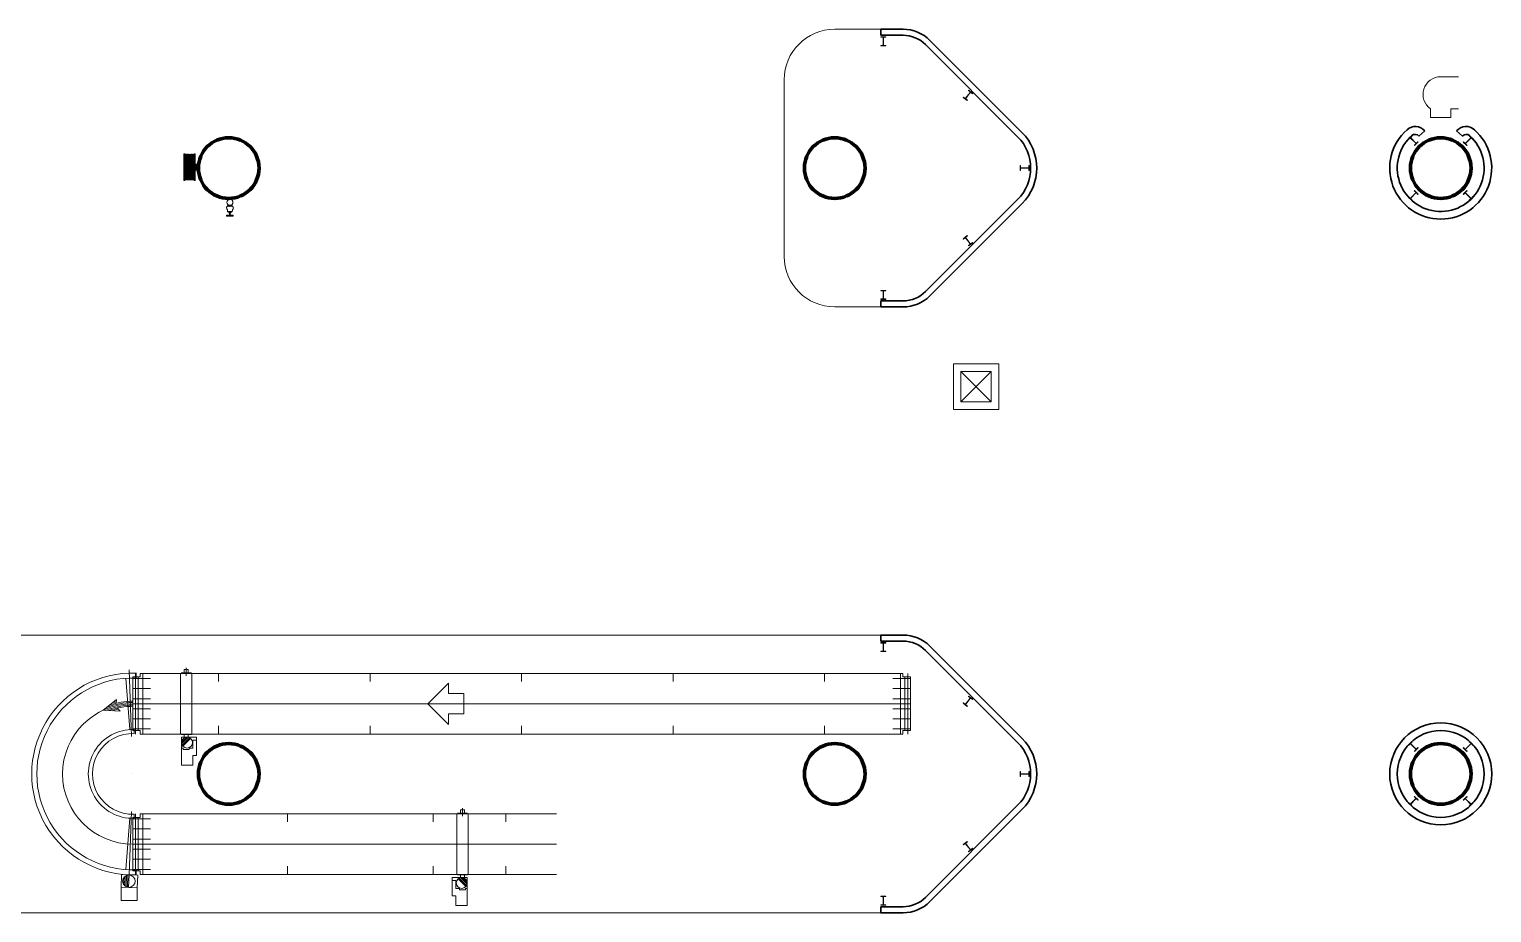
# Model space of a CAD drawing. Header units: metres. Extents: x 1807 to 3745, y 842 to 1968.
# Drawn here: x 3410.05 to 3439.01, y 1329.25 to 1346.75 of the extents above; entities that cross this region are included whole.
import ezdxf

# ---------------------------------------------------------------- set-up
doc = ezdxf.new("R2010")
doc.units = ezdxf.units.M
doc.header["$MEASUREMENT"] = 0
doc.linetypes.add('DGN1', pattern=[7.299439, 0, -7.299439])
doc.layers.add('Level 1', color=7, linetype='Continuous', lineweight=0)

msp = doc.modelspace()

# ---------------------------------------------------------------- linework, layer by layer
at = {"layer": 'Level 1', "color": 7, "linetype": 'Continuous', "lineweight": 0}
for p, q in [((3426, 1346.75), (3427.354, 1346.75)), ((3427.884, 1346.53), (3429.707, 1344.707)), ((3425, 1342.25), (3425, 1345.75)), ((3413.13, 1344.264), (3413.13, 1343.774)), ((3413.149, 1344.264), (3413.149, 1343.774)), ((3413.167, 1344.264), (3413.167, 1343.774)), ((3413.186, 1344.264), (3413.186, 1343.774)), ((3413.204, 1344.264), (3413.204, 1343.774)), ((3413.223, 1344.264), (3413.223, 1343.774)), ((3413.241, 1344.261), (3413.241, 1343.774)), ((3413.241, 1344.261), (3413.241, 1343.774)), ((3413.26, 1344.264), (3413.26, 1343.774)), ((3413.278, 1344.264), (3413.278, 1343.774)), ((3413.297, 1344.264), (3413.297, 1343.774)), ((3413.316, 1344.264), (3413.316, 1343.774)), ((3413.976, 1343.243), (3413.976, 1343.258)), ((3413.985, 1343.261), (3413.985, 1343.277)), ((3414.005, 1343.243), (3414.005, 1343.258)), ((3414.042, 1343.243), (3414.042, 1343.258)), ((3414.062, 1343.277), (3414.062, 1343.261)), ((3414.07, 1343.258), (3414.071, 1343.258)), ((3414.071, 1343.258), (3414.071, 1343.243)), ((3429.707, 1343.293), (3427.884, 1341.47)), ((3414.091, 1343.066), (3413.956, 1343.066)), ((3413.956, 1343.066), (3413.956, 1343.046)), ((3413.956, 1343.046), (3414.091, 1343.046)), ((3414.071, 1343.143), (3413.976, 1343.143)), ((3413.976, 1343.143), (3413.976, 1343.133)), ((3413.976, 1343.133), (3414.071, 1343.133)), ((3414.046, 1343.133), (3414.001, 1343.133)), ((3414.001, 1343.133), (3414.001, 1343.124)), ((3414.016, 1343.101), (3414.012, 1343.101)), ((3414.013, 1343.121), (3414.013, 1343.133)), ((3414.031, 1343.101), (3414.016, 1343.101)), ((3414.016, 1343.101), (3414.016, 1343.066)), ((3414.016, 1343.066), (3414.031, 1343.066)), ((3414.036, 1343.101), (3414.031, 1343.101)), ((3414.031, 1343.066), (3414.031, 1343.101)), ((3414.034, 1343.121), (3414.034, 1343.133)), ((3414.046, 1343.121), (3414.046, 1343.133)), ((3414.071, 1343.133), (3414.071, 1343.143)), ((3414.091, 1343.046), (3414.091, 1343.066)), ((3427.354, 1341.25), (3426, 1341.25)), ((3429.25, 1340.12), (3428.35, 1340.12)), ((3428.35, 1340.12), (3428.35, 1339.22)), ((3429.25, 1339.22), (3429.25, 1340.12)), ((3428.5, 1339.37), (3429.1, 1339.97)), ((3429.1, 1339.37), (3428.5, 1339.97)), ((3428.35, 1339.22), (3429.25, 1339.22)), ((3427.354, 1334.75), (3390.647, 1334.75)), ((3429.707, 1332.707), (3427.884, 1334.53)), ((3412.1, 1333.92), (3412.1, 1332.86)), ((3412.1, 1333.92), (3412.25, 1333.92)), ((3412.17, 1333.999), (3412.17, 1333.899)), ((3412.25, 1333.99), (3412.3, 1333.99)), ((3412.25, 1333.92), (3412.25, 1333.99)), ((3412.3, 1333.99), (3427.3, 1333.99)), ((3413.26, 1334), (3413.06, 1334)), ((3413.12, 1334.07), (3413.12, 1334)), ((3413.2, 1334.07), (3413.12, 1334.07)), ((3413.2, 1334.07), (3413.2, 1334)), ((3413.8, 1333.99), (3413.8, 1333.83)), ((3416.8, 1333.99), (3416.8, 1333.83)), ((3419.8, 1333.99), (3419.8, 1333.83)), ((3422.8, 1333.99), (3422.8, 1333.83)), ((3425.8, 1333.99), (3425.8, 1333.83)), ((3427.35, 1333.99), (3427.3, 1333.99)), ((3427.35, 1333.92), (3427.35, 1333.99)), ((3427.5, 1333.92), (3427.35, 1333.92)), ((3427.5, 1332.86), (3427.5, 1333.92)), ((3412.1, 1333.9), (3412.1, 1332.88)), ((3412.1, 1333.89), (3412.45, 1333.89)), ((3412.1, 1333.69), (3412.45, 1333.69)), ((3418.355, 1333.8), (3417.945, 1333.39)), ((3418.355, 1333.8), (3418.355, 1333.59)), ((3427.5, 1333.89), (3427.15, 1333.89)), ((3427.5, 1333.69), (3427.15, 1333.69)), ((3411.778, 1333.475), (3411.514, 1333.26)), ((3411.778, 1333.475), (3411.771, 1333.402)), ((3412.099, 1333.391), (3412.101, 1333.389)), ((3412.099, 1333.389), (3412.101, 1333.391)), ((3412.099, 1333.391), (3412.101, 1333.389)), ((3412.099, 1333.389), (3412.101, 1333.391)), ((3412.1, 1333.49), (3412.45, 1333.49)), ((3412.1, 1333.34), (3412.1, 1333.44)), ((3412.299, 1333.391), (3412.301, 1333.389)), ((3412.299, 1333.389), (3412.301, 1333.391)), ((3412.299, 1333.389), (3412.301, 1333.391)), ((3412.299, 1333.391), (3412.301, 1333.389)), ((3413.799, 1333.391), (3413.801, 1333.389)), ((3413.799, 1333.389), (3413.801, 1333.391)), ((3413.799, 1333.389), (3413.801, 1333.391)), ((3413.799, 1333.391), (3413.801, 1333.389)), ((3413.899, 1333.391), (3413.901, 1333.389)), ((3413.899, 1333.389), (3413.901, 1333.391)), ((3416.799, 1333.391), (3416.801, 1333.389)), ((3416.799, 1333.389), (3416.801, 1333.391)), ((3416.899, 1333.391), (3416.901, 1333.389)), ((3416.899, 1333.389), (3416.901, 1333.391)), ((3417.946, 1333.391), (3417.944, 1333.389)), ((3417.946, 1333.389), (3417.944, 1333.391)), ((3418.355, 1332.98), (3417.945, 1333.39)), ((3418.301, 1333.391), (3418.299, 1333.389)), ((3418.301, 1333.389), (3418.299, 1333.391)), ((3418.655, 1333.59), (3418.355, 1333.59)), ((3418.655, 1333.59), (3418.655, 1333.19)), ((3419.799, 1333.391), (3419.801, 1333.389)), ((3419.799, 1333.389), (3419.801, 1333.391)), ((3419.899, 1333.391), (3419.901, 1333.389)), ((3419.899, 1333.389), (3419.901, 1333.391)), ((3422.799, 1333.391), (3422.801, 1333.389)), ((3422.799, 1333.389), (3422.801, 1333.391)), ((3422.899, 1333.391), (3422.901, 1333.389)), ((3422.899, 1333.389), (3422.901, 1333.391)), ((3425.799, 1333.391), (3425.801, 1333.389)), ((3425.799, 1333.389), (3425.801, 1333.391)), ((3425.899, 1333.391), (3425.901, 1333.389)), ((3425.899, 1333.389), (3425.901, 1333.391)), ((3427.5, 1333.49), (3427.15, 1333.49)), ((3427.301, 1333.389), (3427.299, 1333.391)), ((3427.301, 1333.391), (3427.299, 1333.389)), ((3427.501, 1333.389), (3427.499, 1333.391)), ((3427.501, 1333.391), (3427.499, 1333.389)), ((3411.85, 1333.245), (3411.514, 1333.26)), ((3411.85, 1333.245), (3411.795, 1333.305)), ((3412.1, 1333.29), (3412.45, 1333.29)), ((3412.1, 1333.09), (3412.45, 1333.09)), ((3418.355, 1333.19), (3418.355, 1332.98)), ((3418.655, 1333.19), (3418.355, 1333.19)), ((3427.5, 1333.29), (3427.15, 1333.29)), ((3427.5, 1333.09), (3427.15, 1333.09)), ((3412.1, 1332.89), (3412.45, 1332.89)), ((3412.1, 1332.86), (3412.25, 1332.86)), ((3412.129, 1332.88), (3412.129, 1332.799)), ((3412.25, 1332.86), (3412.25, 1332.79)), ((3412.25, 1332.79), (3412.3, 1332.79)), ((3412.3, 1332.79), (3427.3, 1332.79)), ((3413.26, 1332.78), (3413.06, 1332.78)), ((3413.12, 1332.78), (3413.12, 1332.73)), ((3413.2, 1332.78), (3413.2, 1332.73)), ((3413.8, 1332.95), (3413.8, 1332.79)), ((3416.8, 1332.95), (3416.8, 1332.79)), ((3419.8, 1332.95), (3419.8, 1332.79)), ((3422.8, 1332.95), (3422.8, 1332.79)), ((3425.8, 1332.95), (3425.8, 1332.79)), ((3427.5, 1332.89), (3427.15, 1332.89)), ((3427.35, 1332.79), (3427.3, 1332.79)), ((3427.5, 1332.86), (3427.35, 1332.86)), ((3427.35, 1332.86), (3427.35, 1332.79)), ((3413.064, 1332.73), (3413.064, 1332.512)), ((3413.064, 1332.73), (3413.364, 1332.73)), ((3413.064, 1332.627), (3413.168, 1332.73)), ((3413.064, 1332.512), (3413.1, 1332.512)), ((3413.067, 1332.594), (3413.2, 1332.727)), ((3413.077, 1332.569), (3413.225, 1332.717)), ((3413.092, 1332.548), (3413.246, 1332.703)), ((3413.1, 1332.512), (3413.1, 1332.482)), ((3413.1, 1332.482), (3413.22, 1332.482)), ((3413.22, 1332.512), (3413.22, 1332.482)), ((3413.22, 1332.512), (3413.292, 1332.512)), ((3413.292, 1332.67), (3413.364, 1332.67)), ((3413.292, 1332.67), (3413.292, 1332.512)), ((3413.364, 1332.73), (3413.364, 1332.67)), ((3412.099, 1332.001), (3412.101, 1331.999)), ((3412.099, 1331.999), (3412.101, 1332.001)), ((3412.1, 1330.08), (3412.1, 1331.14)), ((3412.1, 1331.14), (3412.25, 1331.14)), ((3412.1, 1331.12), (3412.1, 1330.1)), ((3412.1, 1331.11), (3412.45, 1331.11)), ((3412.129, 1331.12), (3412.129, 1331.201)), ((3412.25, 1331.21), (3412.3, 1331.21)), ((3412.25, 1331.14), (3412.25, 1331.21)), ((3420.488, 1331.21), (3412.3, 1331.21)), ((3415.163, 1331.05), (3415.163, 1331.21)), ((3418.047, 1331.05), (3418.047, 1331.21)), ((3418.529, 1331.22), (3418.729, 1331.22)), ((3418.589, 1331.29), (3418.589, 1331.22)), ((3418.589, 1331.29), (3418.669, 1331.29)), ((3418.669, 1331.29), (3418.669, 1331.22)), ((3419.489, 1331.05), (3419.489, 1331.21)), ((3427.884, 1329.47), (3429.707, 1331.293)), ((3412.1, 1330.91), (3412.45, 1330.91)), ((3410.709, 1330.609), (3410.711, 1330.611)), ((3410.711, 1330.609), (3410.709, 1330.611)), ((3412.099, 1330.609), (3412.101, 1330.611)), ((3412.101, 1330.609), (3412.099, 1330.611)), ((3412.099, 1330.609), (3412.101, 1330.611)), ((3412.099, 1330.611), (3412.101, 1330.609)), ((3412.1, 1330.71), (3412.45, 1330.71)), ((3412.1, 1330.51), (3412.45, 1330.51)), ((3412.299, 1330.609), (3412.301, 1330.611)), ((3412.299, 1330.611), (3412.301, 1330.609)), ((3415.162, 1330.609), (3415.164, 1330.611)), ((3415.162, 1330.611), (3415.164, 1330.609)), ((3415.262, 1330.609), (3415.264, 1330.611)), ((3415.262, 1330.611), (3415.264, 1330.609)), ((3417.99, 1330.609), (3417.988, 1330.611)), ((3417.99, 1330.611), (3417.988, 1330.609)), ((3418.046, 1330.609), (3418.048, 1330.611)), ((3418.046, 1330.611), (3418.048, 1330.609)), ((3418.146, 1330.609), (3418.148, 1330.611)), ((3418.146, 1330.611), (3418.148, 1330.609)), ((3419.488, 1330.609), (3419.49, 1330.611)), ((3419.488, 1330.611), (3419.49, 1330.609)), ((3419.49, 1330.609), (3419.488, 1330.611)), ((3419.49, 1330.611), (3419.488, 1330.609)), ((3419.588, 1330.609), (3419.59, 1330.611)), ((3419.588, 1330.611), (3419.59, 1330.609)), ((3412.1, 1330.31), (3412.45, 1330.31)), ((3415.163, 1330.01), (3415.163, 1330.17)), ((3418.047, 1330.01), (3418.047, 1330.17)), ((3419.489, 1330.01), (3419.489, 1330.17)), ((3411.868, 1329.758), (3411.879, 1330.008)), ((3412.199, 1329.994), (3411.879, 1330.008)), ((3411.92, 1329.806), (3411.927, 1329.956)), ((3411.944, 1329.78), (3411.953, 1329.98)), ((3411.968, 1329.764), (3411.978, 1329.993)), ((3411.993, 1329.755), (3412.004, 1330)), ((3412.018, 1329.752), (3412.029, 1330.001)), ((3412.1, 1330.11), (3412.45, 1330.11)), ((3412.1, 1330.08), (3412.25, 1330.08)), ((3412.17, 1330.101), (3412.17, 1330.001)), ((3412.188, 1329.744), (3412.199, 1329.994)), ((3412.25, 1330.08), (3412.25, 1330.01)), ((3412.25, 1330.01), (3412.3, 1330.01)), ((3420.488, 1330.01), (3412.3, 1330.01)), ((3418.725, 1329.95), (3418.425, 1329.95)), ((3418.425, 1329.95), (3418.425, 1329.89)), ((3418.497, 1329.89), (3418.425, 1329.89)), ((3418.497, 1329.89), (3418.497, 1329.732)), ((3418.529, 1330), (3418.729, 1330)), ((3418.697, 1329.768), (3418.543, 1329.922)), ((3418.711, 1329.789), (3418.563, 1329.937)), ((3418.589, 1330), (3418.589, 1329.95)), ((3418.721, 1329.814), (3418.589, 1329.947)), ((3418.725, 1329.847), (3418.621, 1329.95)), ((3418.669, 1330), (3418.669, 1329.95)), ((3418.725, 1329.95), (3418.725, 1329.732)), ((3412.188, 1329.744), (3411.868, 1329.758)), ((3418.569, 1329.732), (3418.497, 1329.732)), ((3418.689, 1329.702), (3418.568, 1329.702)), ((3418.569, 1329.732), (3418.569, 1329.702)), ((3418.725, 1329.732), (3418.689, 1329.732)), ((3418.689, 1329.732), (3418.689, 1329.702)), ((3390.647, 1329.25), (3427.354, 1329.25))]:
    msp.add_line(p, q, dxfattribs=at)
at = {"layer": 'Level 1', "color": 7, "linetype": 'Continuous', "lineweight": 30}
for p, q in [((3427.354, 1346.75), (3426.91, 1346.75)), ((3426.91, 1346.75), (3426.91, 1346.63)), ((3426.91, 1346.63), (3427.354, 1346.63)), ((3427.8, 1346.445), (3429.622, 1344.622)), ((3429.707, 1344.707), (3427.884, 1346.53)), ((3437.687, 1344.738), (3437.569, 1344.634)), ((3437.687, 1344.738), (3437.569, 1344.634)), ((3438.313, 1344.738), (3438.431, 1344.634)), ((3413.34, 1344.07), (3413.34, 1343.968)), ((3413.369, 1344.07), (3413.34, 1344.07)), ((3413.369, 1343.968), (3413.369, 1344.07)), ((3413.34, 1343.968), (3413.369, 1343.968)), ((3429.622, 1343.378), (3427.8, 1341.555)), ((3427.884, 1341.47), (3429.707, 1343.293)), ((3427.354, 1341.37), (3426.91, 1341.37)), ((3426.91, 1341.37), (3426.91, 1341.25)), ((3426.91, 1341.25), (3427.354, 1341.25)), ((3427.354, 1334.75), (3426.91, 1334.75)), ((3426.91, 1334.75), (3426.91, 1334.63)), ((3426.91, 1334.63), (3427.354, 1334.63)), ((3429.707, 1332.707), (3427.884, 1334.53)), ((3427.8, 1334.445), (3429.622, 1332.622)), ((3429.622, 1331.378), (3427.8, 1329.555)), ((3427.884, 1329.47), (3429.707, 1331.293)), ((3427.354, 1329.37), (3426.91, 1329.37)), ((3426.91, 1329.37), (3426.91, 1329.25)), ((3426.91, 1329.25), (3427.354, 1329.25))]:
    msp.add_line(p, q, dxfattribs=at)
at = {"layer": 'Level 1', "color": 7, "linetype": 'Continuous', "lineweight": 13}
for p, q in [((3427.011, 1346.6), (3426.91, 1346.6)), ((3426.91, 1346.6), (3426.91, 1346.592)), ((3426.91, 1346.592), (3426.95, 1346.592)), ((3426.95, 1346.43), (3426.91, 1346.43)), ((3426.91, 1346.43), (3426.91, 1346.422)), ((3426.91, 1346.422), (3427.011, 1346.422)), ((3426.958, 1346.584), (3426.958, 1346.438)), ((3426.963, 1346.438), (3426.963, 1346.584)), ((3426.97, 1346.592), (3427.011, 1346.592)), ((3427.011, 1346.43), (3426.97, 1346.43)), ((3427.011, 1346.592), (3427.011, 1346.6)), ((3427.011, 1346.422), (3427.011, 1346.43)), ((3438, 1345.81), (3438.35, 1345.81)), ((3428.681, 1345.499), (3428.592, 1345.383)), ((3428.596, 1345.38), (3428.685, 1345.496)), ((3428.652, 1345.541), (3428.648, 1345.535)), ((3428.648, 1345.535), (3428.68, 1345.51)), ((3428.733, 1345.479), (3428.652, 1345.541)), ((3428.696, 1345.498), (3428.728, 1345.473)), ((3428.549, 1345.406), (3428.544, 1345.4)), ((3428.544, 1345.4), (3428.625, 1345.338)), ((3428.581, 1345.381), (3428.549, 1345.406)), ((3428.63, 1345.344), (3428.597, 1345.369)), ((3428.625, 1345.338), (3428.63, 1345.344)), ((3428.728, 1345.473), (3428.733, 1345.479)), ((3437.8, 1345), (3437.8, 1345.173)), ((3438.2, 1345), (3437.8, 1345)), ((3438.35, 1345.173), (3438.2, 1345.173)), ((3438.2, 1345.173), (3438.2, 1345)), ((3437.43, 1344.643), (3437.358, 1344.571)), ((3437.407, 1344.609), (3437.435, 1344.638)), ((3437.435, 1344.638), (3437.43, 1344.643)), ((3438.571, 1344.642), (3438.566, 1344.636)), ((3438.566, 1344.636), (3438.595, 1344.607)), ((3438.643, 1344.57), (3438.571, 1344.642)), ((3437.358, 1344.571), (3437.364, 1344.566)), ((3437.364, 1344.566), (3437.393, 1344.595)), ((3437.403, 1344.595), (3437.507, 1344.491)), ((3437.51, 1344.494), (3437.407, 1344.598)), ((3437.507, 1344.48), (3437.478, 1344.451)), ((3437.478, 1344.451), (3437.484, 1344.446)), ((3437.484, 1344.446), (3437.556, 1344.517)), ((3437.55, 1344.523), (3437.521, 1344.494)), ((3437.556, 1344.517), (3437.55, 1344.523)), ((3438.451, 1344.522), (3438.446, 1344.516)), ((3438.446, 1344.516), (3438.517, 1344.444)), ((3438.48, 1344.493), (3438.451, 1344.522)), ((3438.595, 1344.597), (3438.491, 1344.493)), ((3438.494, 1344.49), (3438.598, 1344.593)), ((3438.523, 1344.45), (3438.494, 1344.479)), ((3438.517, 1344.444), (3438.523, 1344.45)), ((3438.609, 1344.593), (3438.637, 1344.565)), ((3438.637, 1344.565), (3438.643, 1344.57)), ((3413.114, 1344.284), (3413.114, 1343.754)), ((3413.129, 1344.284), (3413.114, 1344.284)), ((3413.129, 1343.754), (3413.129, 1344.284)), ((3413.319, 1344.284), (3413.319, 1343.754)), ((3413.333, 1344.284), (3413.319, 1344.284)), ((3413.333, 1343.754), (3413.333, 1344.284)), ((3429.672, 1343.949), (3429.672, 1344.051)), ((3429.672, 1344.051), (3429.68, 1344.051)), ((3429.68, 1344.051), (3429.68, 1344.01)), ((3429.842, 1344.01), (3429.842, 1344.051)), ((3429.842, 1344.051), (3429.85, 1344.051)), ((3429.85, 1344.051), (3429.85, 1343.949)), ((3413.114, 1343.754), (3413.129, 1343.754)), ((3413.319, 1343.754), (3413.333, 1343.754)), ((3429.68, 1343.949), (3429.672, 1343.949)), ((3429.68, 1343.99), (3429.68, 1343.949)), ((3429.688, 1344.002), (3429.834, 1344.002)), ((3429.834, 1343.998), (3429.688, 1343.998)), ((3429.842, 1343.949), (3429.842, 1343.99)), ((3429.85, 1343.949), (3429.842, 1343.949)), ((3437.506, 1343.51), (3437.402, 1343.407)), ((3437.405, 1343.403), (3437.509, 1343.507)), ((3437.483, 1343.556), (3437.477, 1343.55)), ((3437.477, 1343.55), (3437.506, 1343.521)), ((3437.554, 1343.484), (3437.483, 1343.556)), ((3437.52, 1343.507), (3437.549, 1343.478)), ((3437.549, 1343.478), (3437.554, 1343.484)), ((3438.516, 1343.554), (3438.444, 1343.483)), ((3438.444, 1343.483), (3438.45, 1343.477)), ((3438.45, 1343.477), (3438.479, 1343.506)), ((3438.49, 1343.506), (3438.593, 1343.402)), ((3438.493, 1343.52), (3438.522, 1343.549)), ((3438.597, 1343.405), (3438.493, 1343.509)), ((3438.522, 1343.549), (3438.516, 1343.554)), ((3437.363, 1343.435), (3437.357, 1343.43)), ((3437.357, 1343.43), (3437.429, 1343.358)), ((3437.391, 1343.407), (3437.363, 1343.435)), ((3437.434, 1343.364), (3437.405, 1343.393)), ((3437.429, 1343.358), (3437.434, 1343.364)), ((3438.593, 1343.391), (3438.565, 1343.362)), ((3438.565, 1343.362), (3438.57, 1343.357)), ((3438.57, 1343.357), (3438.642, 1343.429)), ((3438.636, 1343.434), (3438.607, 1343.405)), ((3438.642, 1343.429), (3438.636, 1343.434)), ((3428.544, 1342.6), (3428.625, 1342.662)), ((3428.549, 1342.594), (3428.544, 1342.6)), ((3428.581, 1342.619), (3428.549, 1342.594)), ((3428.681, 1342.501), (3428.592, 1342.617)), ((3428.596, 1342.62), (3428.685, 1342.504)), ((3428.63, 1342.656), (3428.597, 1342.631)), ((3428.625, 1342.662), (3428.63, 1342.656)), ((3428.648, 1342.465), (3428.68, 1342.49)), ((3428.652, 1342.459), (3428.648, 1342.465)), ((3428.733, 1342.521), (3428.652, 1342.459)), ((3428.696, 1342.502), (3428.728, 1342.527)), ((3428.728, 1342.527), (3428.733, 1342.521)), ((3426.91, 1341.57), (3426.91, 1341.578)), ((3426.91, 1341.578), (3427.011, 1341.578)), ((3426.95, 1341.57), (3426.91, 1341.57)), ((3426.958, 1341.416), (3426.958, 1341.562)), ((3426.963, 1341.562), (3426.963, 1341.416)), ((3427.011, 1341.57), (3426.97, 1341.57)), ((3427.011, 1341.578), (3427.011, 1341.57)), ((3426.91, 1341.4), (3426.91, 1341.408)), ((3426.91, 1341.408), (3426.95, 1341.408)), ((3427.011, 1341.4), (3426.91, 1341.4)), ((3426.97, 1341.408), (3427.011, 1341.408)), ((3427.011, 1341.408), (3427.011, 1341.4)), ((3429.1, 1339.97), (3428.5, 1339.97)), ((3428.5, 1339.97), (3428.5, 1339.37)), ((3429.1, 1339.37), (3429.1, 1339.97)), ((3428.5, 1339.37), (3429.1, 1339.37)), ((3427.011, 1334.6), (3426.91, 1334.6)), ((3426.91, 1334.6), (3426.91, 1334.592)), ((3426.91, 1334.592), (3426.95, 1334.592)), ((3426.958, 1334.584), (3426.958, 1334.438)), ((3426.963, 1334.438), (3426.963, 1334.584)), ((3426.97, 1334.592), (3427.011, 1334.592)), ((3427.011, 1334.592), (3427.011, 1334.6)), ((3426.95, 1334.43), (3426.91, 1334.43)), ((3426.91, 1334.43), (3426.91, 1334.422)), ((3426.91, 1334.422), (3427.011, 1334.422)), ((3427.011, 1334.43), (3426.97, 1334.43)), ((3427.011, 1334.422), (3427.011, 1334.43)), ((3428.549, 1333.406), (3428.544, 1333.4)), ((3428.544, 1333.4), (3428.625, 1333.338)), ((3428.581, 1333.381), (3428.549, 1333.406)), ((3428.681, 1333.499), (3428.592, 1333.383)), ((3428.596, 1333.38), (3428.685, 1333.496)), ((3428.63, 1333.344), (3428.597, 1333.369)), ((3428.625, 1333.338), (3428.63, 1333.344)), ((3428.652, 1333.541), (3428.648, 1333.535)), ((3428.648, 1333.535), (3428.68, 1333.51)), ((3428.733, 1333.479), (3428.652, 1333.541)), ((3428.696, 1333.498), (3428.728, 1333.473)), ((3428.728, 1333.473), (3428.733, 1333.479)), ((3437.43, 1332.643), (3437.358, 1332.571)), ((3437.358, 1332.571), (3437.364, 1332.566)), ((3437.364, 1332.566), (3437.393, 1332.595)), ((3437.403, 1332.595), (3437.507, 1332.491)), ((3437.407, 1332.609), (3437.435, 1332.638)), ((3437.51, 1332.494), (3437.407, 1332.598)), ((3437.435, 1332.638), (3437.43, 1332.643)), ((3437.507, 1332.48), (3437.478, 1332.451)), ((3437.484, 1332.446), (3437.556, 1332.517)), ((3437.55, 1332.523), (3437.521, 1332.494)), ((3437.556, 1332.517), (3437.55, 1332.523)), ((3438.451, 1332.522), (3438.446, 1332.516)), ((3438.446, 1332.516), (3438.517, 1332.444)), ((3438.48, 1332.493), (3438.451, 1332.522)), ((3438.595, 1332.597), (3438.491, 1332.493)), ((3438.494, 1332.49), (3438.598, 1332.593)), ((3438.523, 1332.45), (3438.494, 1332.479)), ((3438.571, 1332.642), (3438.566, 1332.636)), ((3438.566, 1332.636), (3438.595, 1332.607)), ((3438.643, 1332.57), (3438.571, 1332.642)), ((3438.609, 1332.593), (3438.637, 1332.565)), ((3438.637, 1332.565), (3438.643, 1332.57)), ((3437.478, 1332.451), (3437.484, 1332.446)), ((3438.517, 1332.444), (3438.523, 1332.45)), ((3429.672, 1331.949), (3429.672, 1332.051)), ((3429.672, 1332.051), (3429.68, 1332.051)), ((3429.68, 1331.949), (3429.672, 1331.949)), ((3429.68, 1332.051), (3429.68, 1332.01)), ((3429.68, 1331.99), (3429.68, 1331.949)), ((3429.688, 1332.002), (3429.834, 1332.002)), ((3429.834, 1331.998), (3429.688, 1331.998)), ((3429.842, 1332.01), (3429.842, 1332.051)), ((3429.842, 1332.051), (3429.85, 1332.051)), ((3429.842, 1331.949), (3429.842, 1331.99)), ((3429.85, 1331.949), (3429.842, 1331.949)), ((3429.85, 1332.051), (3429.85, 1331.949)), ((3437.363, 1331.435), (3437.357, 1331.43)), ((3437.357, 1331.43), (3437.429, 1331.358)), ((3437.391, 1331.407), (3437.363, 1331.435)), ((3437.506, 1331.51), (3437.402, 1331.407)), ((3437.405, 1331.403), (3437.509, 1331.507)), ((3437.434, 1331.364), (3437.405, 1331.393)), ((3437.429, 1331.358), (3437.434, 1331.364)), ((3437.483, 1331.556), (3437.477, 1331.55)), ((3437.477, 1331.55), (3437.506, 1331.521)), ((3437.554, 1331.484), (3437.483, 1331.556)), ((3437.52, 1331.507), (3437.549, 1331.478)), ((3437.549, 1331.478), (3437.554, 1331.484)), ((3438.516, 1331.554), (3438.444, 1331.483)), ((3438.444, 1331.483), (3438.45, 1331.477)), ((3438.45, 1331.477), (3438.479, 1331.506)), ((3438.49, 1331.506), (3438.593, 1331.402)), ((3438.493, 1331.52), (3438.522, 1331.549)), ((3438.597, 1331.405), (3438.493, 1331.509)), ((3438.522, 1331.549), (3438.516, 1331.554)), ((3438.593, 1331.391), (3438.565, 1331.362)), ((3438.565, 1331.362), (3438.57, 1331.357)), ((3438.57, 1331.357), (3438.642, 1331.429)), ((3438.636, 1331.434), (3438.607, 1331.405)), ((3438.642, 1331.429), (3438.636, 1331.434)), ((3428.544, 1330.6), (3428.625, 1330.662)), ((3428.549, 1330.594), (3428.544, 1330.6)), ((3428.581, 1330.619), (3428.549, 1330.594)), ((3428.681, 1330.501), (3428.592, 1330.617)), ((3428.596, 1330.62), (3428.685, 1330.504)), ((3428.63, 1330.656), (3428.597, 1330.631)), ((3428.625, 1330.662), (3428.63, 1330.656)), ((3428.648, 1330.465), (3428.68, 1330.49)), ((3428.652, 1330.459), (3428.648, 1330.465)), ((3428.733, 1330.521), (3428.652, 1330.459)), ((3428.696, 1330.502), (3428.728, 1330.527)), ((3428.728, 1330.527), (3428.733, 1330.521)), ((3426.91, 1329.57), (3426.91, 1329.578)), ((3426.91, 1329.578), (3427.011, 1329.578)), ((3426.95, 1329.57), (3426.91, 1329.57)), ((3426.958, 1329.416), (3426.958, 1329.562)), ((3426.963, 1329.562), (3426.963, 1329.416)), ((3427.011, 1329.57), (3426.97, 1329.57)), ((3427.011, 1329.578), (3427.011, 1329.57)), ((3426.91, 1329.4), (3426.91, 1329.408)), ((3426.91, 1329.408), (3426.95, 1329.408)), ((3427.011, 1329.4), (3426.91, 1329.4)), ((3426.97, 1329.408), (3427.011, 1329.408)), ((3427.011, 1329.408), (3427.011, 1329.4))]:
    msp.add_line(p, q, dxfattribs=at)
at = {"layer": 'Level 1', "color": 7, "linetype": 'DGN1', "lineweight": 0}
for p, q in [((3413.339, 1344.067), (3413.132, 1344.067)), ((3413.339, 1343.971), (3413.132, 1343.971))]:
    msp.add_line(p, q, dxfattribs=at)
at = {"layer": 'Level 1', "color": 7, "linetype": 'Continuous', "lineweight": 0, "ltscale": 4}
for p, q in [((3412.076, 1332.744), (3412.027, 1334.061)), ((3412.155, 1333.99), (3412.155, 1332.789)), ((3412.21, 1333.92), (3412.21, 1332.86)), ((3412.3, 1333.99), (3412.3, 1332.79)), ((3413.047, 1333.99), (3413.047, 1332.79)), ((3413.16, 1333.94), (3413.16, 1334.104)), ((3413.273, 1333.99), (3413.273, 1332.79)), ((3427.3, 1332.79), (3427.3, 1333.99)), ((3427.39, 1332.86), (3427.39, 1333.92)), ((3427.445, 1332.79), (3427.445, 1333.991)), ((3411.965, 1333.895), (3412.041, 1332.878)), ((3412.1, 1333.39), (3427.5, 1333.39)), ((3413.064, 1332.174), (3413.064, 1332.512)), ((3413.364, 1332.67), (3413.364, 1332.362)), ((3413.292, 1332.174), (3413.064, 1332.174)), ((3413.292, 1332.362), (3413.292, 1332.174)), ((3413.292, 1332.362), (3413.364, 1332.362)), ((3418.629, 1331.16), (3418.629, 1331.324)), ((3411.965, 1330.105), (3412.041, 1331.122)), ((3412.029, 1330.001), (3412.076, 1331.258)), ((3412.155, 1330.01), (3412.155, 1331.211)), ((3412.21, 1330.08), (3412.21, 1331.14)), ((3412.3, 1330.01), (3412.3, 1331.21)), ((3418.516, 1331.21), (3418.516, 1330.01)), ((3418.742, 1331.21), (3418.742, 1330.01)), ((3420.488, 1330.61), (3412.1, 1330.61)), ((3418.425, 1329.89), (3418.425, 1329.582)), ((3411.868, 1329.758), (3411.868, 1329.494)), ((3412.188, 1329.744), (3412.188, 1329.494)), ((3418.497, 1329.582), (3418.425, 1329.582)), ((3418.497, 1329.582), (3418.497, 1329.394)), ((3418.725, 1329.394), (3418.725, 1329.732)), ((3411.868, 1329.494), (3412.188, 1329.494)), ((3418.497, 1329.394), (3418.725, 1329.394))]:
    msp.add_line(p, q, dxfattribs=at)
at = {"layer": 'Level 1', "color": 7, "linetype": 'Continuous', "lineweight": 70}
for centre in [(3414, 1344), (3426, 1344), (3438, 1344), (3414, 1332), (3426, 1332), (3438, 1332)]:
    msp.add_circle(centre, 0.6, dxfattribs=at)
at = {"layer": 'Level 1', "color": 7, "linetype": 'Continuous', "lineweight": 13}
msp.add_circle((3414.024, 1343.323), 0.06, dxfattribs=at)
at = {"layer": 'Level 1', "color": 7, "linetype": 'Continuous', "lineweight": 30}
for radius in [1.01, 0.86]:
    msp.add_circle((3438, 1332), radius, dxfattribs=at)
at = {"layer": 'Level 1', "color": 7, "linetype": 'Continuous', "lineweight": 0}
for centre, radius in [((3413.173, 1332.621), 0.109), ((3412.023, 1329.876), 0.125), ((3418.615, 1329.841), 0.109)]:
    msp.add_circle(centre, radius, dxfattribs=at)
for centre, radius, start, end in [((3426, 1345.75), 1, 90, 180), ((3427.354, 1346), 0.75, 44.9932, 90), ((3429, 1344), 1, 315.0067, 44.9931), ((3413.99, 1343.212), 0.0339, 113.2427, 208.8427), ((3413.897, 1343.147), 0.0799, 357.2159, 37.4014), ((3413.991, 1343.221), 0.04, 68.767, 111.233), ((3413.991, 1343.281), 0.04, 248.767, 291.233), ((3414.024, 1343.191), 0.0701, 74.7036, 105.2964), ((3414.024, 1343.311), 0.0701, 254.7036, 285.2964), ((3414.057, 1343.221), 0.04, 68.767, 111.233), ((3414.057, 1343.281), 0.04, 248.767, 291.233), ((3414.058, 1343.212), 0.0339, 331.1573, 66.7573), ((3414.151, 1343.147), 0.0799, 142.5986, 182.7841), ((3414.007, 1343.123), 0.00618, 166.1244, 346.1244), ((3413.992, 1343.102), 0.0205, 359.2613, 50.134), ((3414.024, 1343.129), 0.0127, 214.4192, 325.5808), ((3414.04, 1343.123), 0.00618, 193.8756, 346.1244), ((3414.056, 1343.102), 0.0205, 129.866, 180.7387), ((3426, 1342.25), 1, 180, 270), ((3427.354, 1342), 0.75, 270, 315.007), ((3427.354, 1334), 0.75, 44.9932, 90), ((3412.1, 1332), 2, 87.9942, 272.0894), ((3412.1, 1332), 1.9, 87.8886, 272.0894), ((3412.1, 1332), 1.365, 90.0068, 112.8538), ((3412.1, 1332), 1.415, 90.0068, 111.3842), ((3412.1, 1332), 1.34, 90.0068, 110.5076), ((3412.1, 1332), 1.44, 90.0068, 108.4989), ((3412.1, 1332), 1.465, 102.8927, 106.0394), ((3412.1, 1332), 1.315, 102.5389, 107.8058), ((3412.1, 1332), 0.88, 88.1104, 271.8476), ((3412.1, 1332), 0.8, 87.9214, 271.8476), ((3429, 1332), 1, 315.0067, 44.9931), ((3427.354, 1330), 0.75, 270, 315.007)]:
    msp.add_arc(centre, radius, start, end, dxfattribs=at)
at = {"layer": 'Level 1', "color": 7, "linetype": 'Continuous', "lineweight": 30}
for centre, radius, start, end in [((3427.354, 1346), 0.75, 44.9964, 89.9978), ((3427.354, 1346), 0.63, 44.9964, 89.9978), ((3429, 1344), 0.88, 315.0065, 44.9935), ((3429, 1344), 1, 315.0065, 44.9935), ((3438, 1344), 1.01, 131.2423, 48.7577), ((3438, 1344), 0.86, 134.8407, 48.3352), ((3437.499, 1344.573), 0.25, 41.5033, 131.5018), ((3437.499, 1344.573), 0.25, 41.5033, 131.5018), ((3437.494, 1344.568), 0.1, 41.5033, 131.5018), ((3437.494, 1344.568), 0.1, 41.5033, 131.5018), ((3438.501, 1344.573), 0.25, 48.4982, 138.4967), ((3438.506, 1344.568), 0.1, 48.4982, 138.4967), ((3427.354, 1342), 0.63, 270.0007, 315.005), ((3427.354, 1342), 0.75, 270.0007, 315.005), ((3427.354, 1334), 0.75, 44.9964, 89.9978), ((3427.354, 1334), 0.63, 44.9964, 89.9978), ((3429, 1332), 0.88, 315.0065, 44.9935), ((3429, 1332), 1, 315.0065, 44.9935), ((3427.354, 1330), 0.63, 270.0007, 315.005), ((3427.354, 1330), 0.75, 270.0007, 315.005)]:
    msp.add_arc(centre, radius, start, end, dxfattribs=at)
at = {"layer": 'Level 1', "color": 7, "linetype": 'Continuous', "lineweight": 13}
for centre, radius, start, end in [((3426.95, 1346.584), 0.0076, 0, 90), ((3426.95, 1346.438), 0.0076, 270, 0), ((3426.97, 1346.584), 0.0076, 90, 180), ((3426.97, 1346.438), 0.0076, 180, 270), ((3438, 1345.46), 0.35, 90.0019, 235.1483), ((3428.675, 1345.504), 0.0076, 322.5, 52.5), ((3428.691, 1345.492), 0.0076, 52.5, 142.5), ((3428.586, 1345.387), 0.0076, 232.5, 322.5), ((3428.602, 1345.375), 0.0076, 142.5, 232.5), ((3437.398, 1344.589), 0.0076, 45, 135), ((3437.412, 1344.603), 0.0076, 135, 225), ((3437.502, 1344.485), 0.0076, 315, 45), ((3437.516, 1344.499), 0.0076, 225, 315), ((3438.485, 1344.498), 0.0076, 225, 315), ((3438.499, 1344.484), 0.0076, 135, 225), ((3438.589, 1344.602), 0.0076, 315, 45), ((3438.603, 1344.588), 0.0076, 45, 135), ((3429.688, 1344.01), 0.0076, 180, 270), ((3429.688, 1343.99), 0.0076, 90, 180), ((3429.834, 1344.01), 0.0076, 270, 0), ((3429.834, 1343.99), 0.0076, 0, 90), ((3437.501, 1343.516), 0.0076, 315, 45), ((3437.515, 1343.502), 0.0076, 45, 135), ((3438.484, 1343.501), 0.0076, 45, 135), ((3438.498, 1343.515), 0.0076, 135, 225), ((3437.397, 1343.412), 0.0076, 225, 315), ((3437.411, 1343.398), 0.0076, 135, 225), ((3438.588, 1343.397), 0.0076, 315, 45), ((3438.602, 1343.411), 0.0076, 225, 315), ((3428.586, 1342.613), 0.0076, 37.5, 127.5), ((3428.602, 1342.625), 0.0076, 127.5, 217.5), ((3428.675, 1342.496), 0.0076, 307.5, 37.5), ((3428.691, 1342.508), 0.0076, 217.5, 307.5), ((3426.95, 1341.562), 0.0076, 0, 90), ((3426.97, 1341.562), 0.0076, 90, 180), ((3426.95, 1341.416), 0.0076, 270, 0), ((3426.97, 1341.416), 0.0076, 180, 270), ((3426.95, 1334.584), 0.0076, 0, 90), ((3426.97, 1334.584), 0.0076, 90, 180), ((3426.95, 1334.438), 0.0076, 270, 0), ((3426.97, 1334.438), 0.0076, 180, 270), ((3428.586, 1333.387), 0.0076, 232.5, 322.5), ((3428.602, 1333.375), 0.0076, 142.5, 232.5), ((3428.675, 1333.504), 0.0076, 322.5, 52.5), ((3428.691, 1333.492), 0.0076, 52.5, 142.5), ((3437.398, 1332.589), 0.0076, 45, 135), ((3437.412, 1332.603), 0.0076, 135, 225), ((3437.502, 1332.485), 0.0076, 315, 45), ((3437.516, 1332.499), 0.0076, 225, 315), ((3438.485, 1332.498), 0.0076, 225, 315), ((3438.499, 1332.484), 0.0076, 135, 225), ((3438.589, 1332.602), 0.0076, 315, 45), ((3438.603, 1332.588), 0.0076, 45, 135), ((3429.688, 1332.01), 0.0076, 180, 270), ((3429.688, 1331.99), 0.0076, 90, 180), ((3429.834, 1332.01), 0.0076, 270, 0), ((3429.834, 1331.99), 0.0076, 0, 90), ((3437.397, 1331.412), 0.0076, 225, 315), ((3437.411, 1331.398), 0.0076, 135, 225), ((3437.501, 1331.516), 0.0076, 315, 45), ((3437.515, 1331.502), 0.0076, 45, 135), ((3438.484, 1331.501), 0.0076, 45, 135), ((3438.498, 1331.515), 0.0076, 135, 225), ((3438.588, 1331.397), 0.0076, 315, 45), ((3438.602, 1331.411), 0.0076, 225, 315), ((3428.586, 1330.613), 0.0076, 37.5, 127.5), ((3428.602, 1330.625), 0.0076, 127.5, 217.5), ((3428.675, 1330.496), 0.0076, 307.5, 37.5), ((3428.691, 1330.508), 0.0076, 217.5, 307.5), ((3426.95, 1329.562), 0.0076, 0, 90), ((3426.97, 1329.562), 0.0076, 90, 180), ((3426.95, 1329.416), 0.0076, 270, 0), ((3426.97, 1329.416), 0.0076, 180, 270)]:
    msp.add_arc(centre, radius, start, end, dxfattribs=at)
at = {"layer": 'Level 1', "color": 7, "linetype": 'Continuous', "lineweight": 0, "ltscale": 4}
msp.add_arc((3412.1, 1332), 1.39, 90, 270, dxfattribs=at)
at = {"layer": 'Level 1', "color": 7, "linetype": 'Continuous', "lineweight": 0, "extrusion": (0, 0, -1)}
for centre, major_axis, ratio in [((3413.139, 1344.257), (0, -0.017), 0.578812), ((3413.158, 1344.257), (0, -0.017), 0.578812), ((3413.176, 1344.257), (0, -0.017), 0.578812), ((3413.195, 1344.257), (0, -0.017), 0.578812), ((3413.213, 1344.257), (0, -0.017), 0.578812), ((3413.232, 1344.257), (0, -0.017), 0.578812), ((3413.251, 1343.781), (0, 0.017), 0.578813), ((3413.269, 1343.781), (0, 0.017), 0.578813), ((3413.288, 1343.781), (0, 0.017), 0.578813), ((3413.306, 1343.781), (0, 0.017), 0.578813)]:
    msp.add_ellipse(centre, major_axis=major_axis, ratio=ratio, start_param=1.981756, end_param=4.478097, dxfattribs=at)
at = {"layer": 'Level 1', "color": 7, "linetype": 'Continuous', "lineweight": 0}
for centre, major_axis, ratio in [((3413.251, 1344.257), (0, 0.017), 0.578812), ((3413.269, 1344.257), (0, 0.017), 0.578812), ((3413.288, 1344.257), (0, 0.017), 0.578812), ((3413.306, 1344.257), (0, 0.017), 0.578812), ((3413.139, 1343.781), (0, -0.017), 0.578813), ((3413.158, 1343.781), (0, -0.017), 0.578813), ((3413.176, 1343.781), (0, -0.017), 0.578813), ((3413.195, 1343.781), (0, -0.017), 0.578813), ((3413.213, 1343.781), (0, -0.017), 0.578813), ((3413.232, 1343.781), (0, -0.017), 0.578813)]:
    msp.add_ellipse(centre, major_axis=major_axis, ratio=ratio, start_param=5.123349, end_param=7.619689, dxfattribs=at)

doc.saveas('drawing.dxf')
